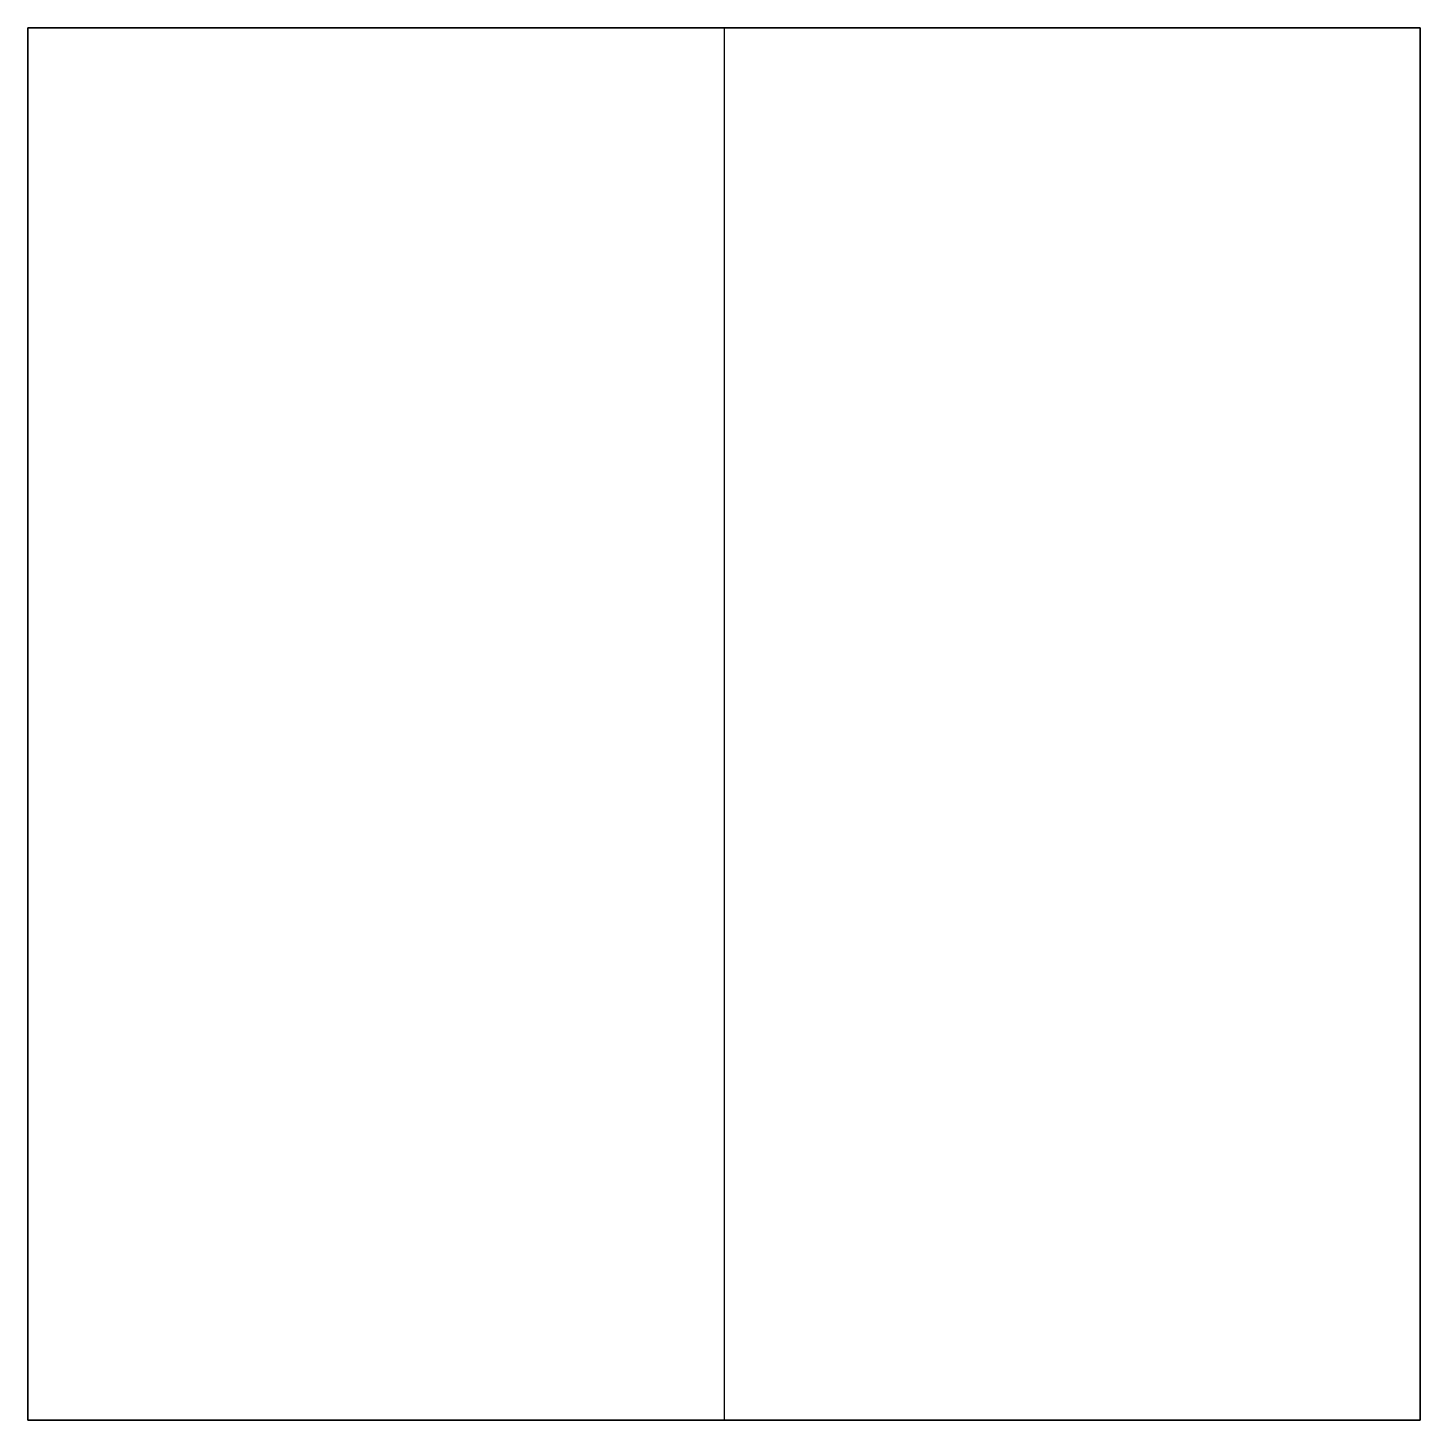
# Model space of a CAD drawing. Header units: millimetres. Extents: x 0 to 1, y 5 to 6.
import ezdxf

# ---------------------------------------------------------------- set-up
doc = ezdxf.new("R2010")
doc.units = ezdxf.units.MM
doc.layers.get('0').update_dxf_attribs({"linetype": 'CONTINUOUS'})

msp = doc.modelspace()

# ---------------------------------------------------------------- linework, layer by layer
msp.add_line((0.5, 6), (0.5, 5))
for points in [[(0, 6), (0, 5), (1, 5), (1, 6)], [(0, 6), (1, 6), (1, 5), (0, 5)]]:
    msp.add_lwpolyline(points, close=True)

doc.saveas('drawing.dxf')
